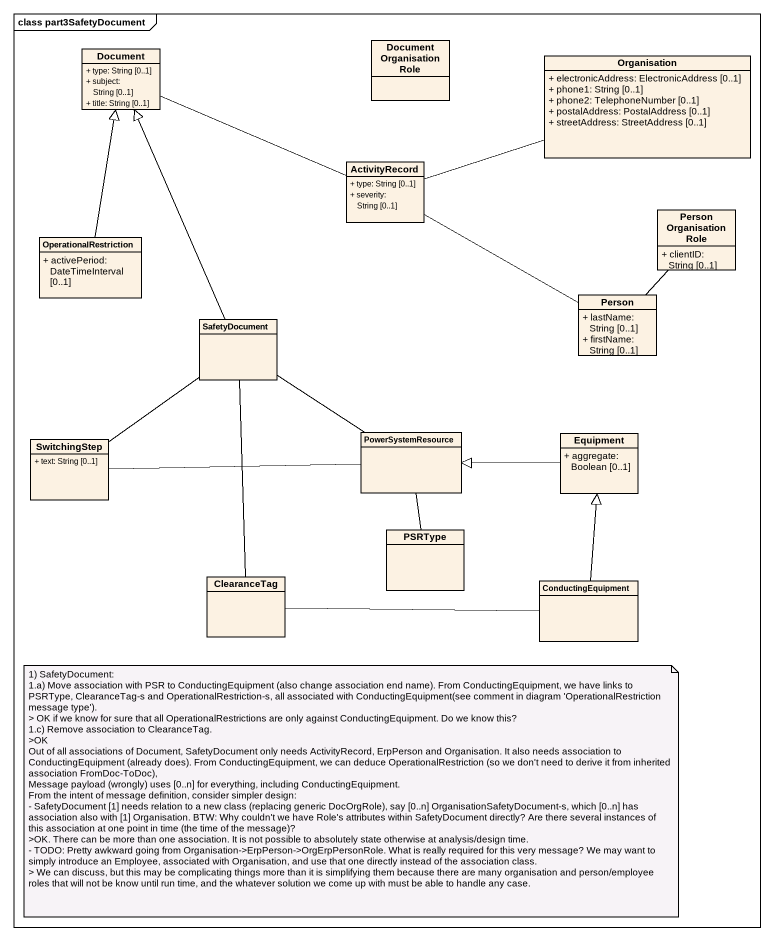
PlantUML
@startuml
mainframe class part3SafetyDocument
hide circle
hide empty members
skinparam classAttributeIconSize 0
class DocumentOrganisationRole
class Document {
  + type: String [0..1]
  + subject: String [0..1]
  + title: String [0..1]
}
class Organisation {
  + electronicAddress: ElectronicAddress [0..1]
  + phone1: String [0..1]
  + phone2: TelephoneNumber [0..1]
  + postalAddress: PostalAddress [0..1]
  + streetAddress: StreetAddress [0..1]
}
class ActivityRecord {
  + type: String [0..1]
  + severity: String [0..1]
}
class OperationalRestriction {
  + activePeriod: DateTimeInterval [0..1]
}
class PersonOrganisationRole {
  + clientID: String [0..1]
}
class SafetyDocument
class "Person" as Person_ {
  + lastName: String [0..1]
  + firstName: String [0..1]
}
class PowerSystemResource
class Equipment {
  + aggregate: Boolean [0..1]
}
class SwitchingStep {
  + text: String [0..1]
}
class PSRType
class ClearanceTag
class ConductingEquipment
Document -right- ActivityRecord
Organisation -left- ActivityRecord
OperationalRestriction -up-|> Document
SafetyDocument -up-|> Document
SafetyDocument -- PowerSystemResource
SafetyDocument -- ClearanceTag
Person_ -left- ActivityRecord
Person_ -up- PersonOrganisationRole
PowerSystemResource -- PSRType
Equipment -left-|> PowerSystemResource
SwitchingStep -up- SafetyDocument
SwitchingStep -right- PowerSystemResource
ClearanceTag -right- ConductingEquipment
ConductingEquipment -up-|> Equipment
note as N1
  1) SafetyDocument:
  1.a) Move association with PSR to ConductingEquipment (also change association end name). From ConductingEquipment, we have links to PSRType, ClearanceTag-s and OperationalRestriction-s, all associated with ConductingEquipment(see comment in diagram 'OperationalRestriction message type').
  > OK if we know for sure that all OperationalRestrictions are only against ConductingEquipment. Do we know this?
  1.c) Remove association to ClearanceTag.
  >OK
  Out of all associations of Document, SafetyDocument only needs ActivityRecord, ErpPerson and Organisation. It also needs association to ConductingEquipment (already does). From ConductingEquipment, we can deduce OperationalRestriction (so we don't need to derive it from inherited association FromDoc-ToDoc),
  Message payload (wrongly) uses [0..n] for everything, including ConductingEquipment.
  From the intent of message definition, consider simpler design:
  - SafetyDocument [1] needs relation to a new class (replacing generic DocOrgRole), say [0..n] OrganisationSafetyDocument-s, which [0..n] has association also with [1] Organisation. BTW: Why couldn't we have Role's attributes within SafetyDocument directly? Are there several instances of this association at one point in time (the time of the message)?
  >OK. There can be more than one association. It is not possible to absolutely state otherwise at analysis/design time.
  - TODO: Pretty awkward going from Organisation->ErpPerson->OrgErpPersonRole. What is really required for this very message? We may want to simply introduce an Employee, associated with Organisation, and use that one directly instead of the association class.
  > We can discuss, but this may be complicating things more than it is simplifying them because there are many organisation and person/employee roles that will not be know until run time, and the whatever solution we come up with must be able to handle any case.
end note
@enduml
